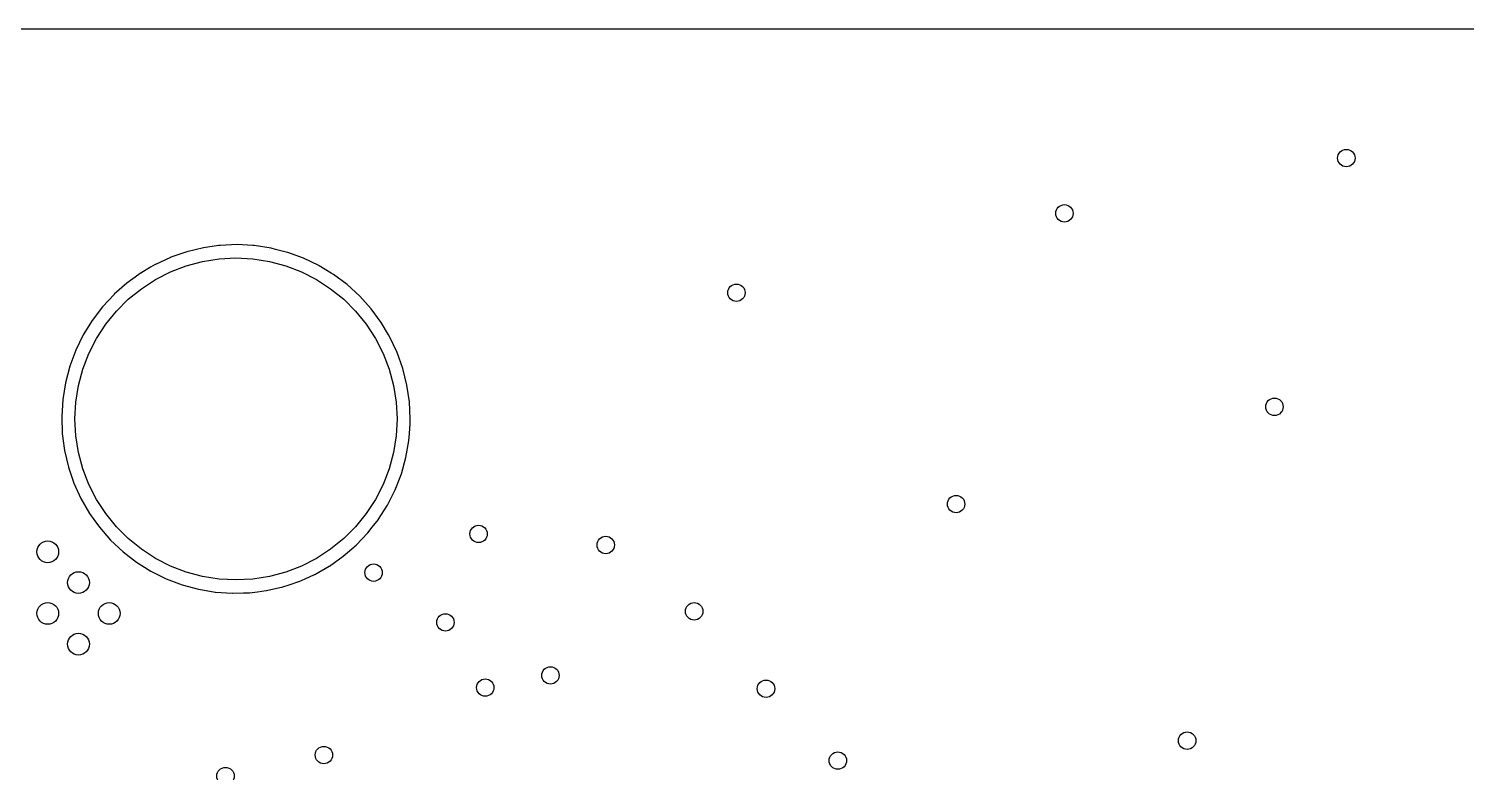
# Model space of a CAD drawing. Extents: x 4.14 to 7.68, y -5.31 to -1.77.
# Drawn here: x 5.718 to 7.018, y -2.446 to -1.773 of the extents above; entities that cross this region are included whole.
import ezdxf

# ---------------------------------------------------------------- set-up
doc = ezdxf.new("R2010")
doc.units = 0
doc.header["$MEASUREMENT"] = 0
doc.layers.add('BLACK', color=7, linetype='CONTINUOUS')

msp = doc.modelspace()

# ---------------------------------------------------------------- linework, layer by layer
at = {"layer": 'BLACK', "linetype": 'CONTINUOUS'}
for p, q in [((4.14018, -1.77301), (7.67085, -1.77301)), ((5.86099, -1.97471), (5.84644, -1.97978)), ((5.87596, -1.97109), (5.86099, -1.97471)), ((5.88974, -1.96915), (5.87596, -1.97109)), ((5.8911, -1.96896), (5.88974, -1.96915)), ((5.89122, -1.96894), (5.8911, -1.96896)), ((5.8911, -1.96896), (5.8911, -1.96896)), ((5.89641, -1.96873), (5.89122, -1.96894)), ((5.90649, -1.9683), (5.89641, -1.96873)), ((5.90661, -1.9683), (5.90649, -1.9683)), ((5.90649, -1.9683), (5.90649, -1.9683)), ((5.92067, -1.96908), (5.90661, -1.9683)), ((5.92187, -1.96915), (5.92067, -1.96908)), ((5.92199, -1.96916), (5.92187, -1.96915)), ((5.92187, -1.96915), (5.92187, -1.96915)), ((5.93722, -1.97152), (5.92199, -1.96916)), ((5.93734, -1.97155), (5.93722, -1.97152)), ((5.94123, -1.97255), (5.93734, -1.97155)), ((5.93734, -1.97155), (5.93734, -1.97155)), ((5.95214, -1.97535), (5.94123, -1.97255)), ((5.95226, -1.97539), (5.95214, -1.97535)), ((5.96651, -1.98057), (5.95226, -1.97539)), ((5.95226, -1.97539), (5.95226, -1.97539)), ((5.82818, -1.98875), (5.81927, -1.99397)), ((5.83245, -1.98624), (5.82818, -1.98875)), ((5.83256, -1.98619), (5.83245, -1.98624)), ((5.84633, -1.97983), (5.83256, -1.98619)), ((5.83256, -1.98619), (5.83256, -1.98619)), ((5.84626, -1.99291), (5.8605, -1.98744)), ((5.84644, -1.97978), (5.84633, -1.97983)), ((5.8605, -1.98744), (5.87523, -1.9835)), ((5.87523, -1.9835), (5.89029, -1.98111)), ((5.89029, -1.98111), (5.90551, -1.98031)), ((5.90551, -1.98031), (5.92074, -1.98111)), ((5.92074, -1.98111), (5.9358, -1.9835)), ((5.9358, -1.9835), (5.95053, -1.98744)), ((5.95053, -1.98744), (5.96476, -1.99291)), ((5.96662, -1.98062), (5.96651, -1.98057)), ((5.96651, -1.98057), (5.96651, -1.98057)), ((5.98051, -1.98727), (5.96662, -1.98062)), ((5.98062, -1.98733), (5.98051, -1.98727)), ((5.98062, -1.98734), (5.98062, -1.98733)), ((5.99158, -1.99397), (5.98062, -1.98734)), ((5.81758, -1.99519), (5.8068, -2.00302)), ((5.81917, -1.99403), (5.81758, -1.99519)), ((5.81927, -1.99397), (5.81917, -1.99403)), ((5.81927, -1.99397), (5.81927, -1.99397)), ((5.81989, -2.00814), (5.83268, -1.99983)), ((5.83268, -1.99983), (5.84626, -1.99291)), ((5.96476, -1.99291), (5.97835, -1.99983)), ((5.97835, -1.99983), (5.99113, -2.00814)), ((5.99369, -1.99525), (5.99158, -1.99397)), ((6.00603, -2.00448), (5.99369, -1.99525)), ((5.79518, -2.01332), (5.78471, -2.02462)), ((5.79527, -2.01324), (5.79518, -2.01332)), ((5.80661, -2.00317), (5.79527, -2.01324)), ((5.8067, -2.00309), (5.80661, -2.00317)), ((5.80661, -2.00317), (5.80661, -2.00317)), ((5.8068, -2.00302), (5.8067, -2.00309)), ((5.8068, -2.00302), (5.8068, -2.00302)), ((5.80804, -2.01773), (5.81989, -2.00814)), ((5.99113, -2.00814), (6.00298, -2.01773)), ((6.0174, -2.01487), (6.00603, -2.00448)), ((6.02771, -2.02632), (6.0174, -2.01487)), ((5.78471, -2.02462), (5.7754, -2.03689)), ((5.78766, -2.04036), (5.79726, -2.02851)), ((5.79726, -2.02851), (5.80804, -2.01773)), ((6.00298, -2.01773), (6.01377, -2.02851)), ((6.01377, -2.02851), (6.02336, -2.04036)), ((6.03686, -2.03872), (6.02771, -2.02632)), ((5.7754, -2.03689), (5.76733, -2.05002)), ((5.77936, -2.05315), (5.78766, -2.04036)), ((6.02336, -2.04036), (6.03167, -2.05315)), ((6.03692, -2.03882), (6.03686, -2.03872)), ((6.04359, -2.05002), (6.03692, -2.03882)), ((5.76733, -2.05002), (5.76057, -2.06386)), ((5.77244, -2.06674), (5.77936, -2.05315)), ((6.03167, -2.05315), (6.03859, -2.06674)), ((6.04474, -2.05195), (6.04359, -2.05002)), ((6.0513, -2.06589), (6.04474, -2.05195)), ((5.76057, -2.06386), (5.7552, -2.0783)), ((5.76697, -2.08097), (5.77244, -2.06674)), ((6.03859, -2.06674), (6.04405, -2.08097)), ((6.05647, -2.08041), (6.0513, -2.06589)), ((5.7552, -2.0783), (5.75127, -2.0932)), ((6.0602, -2.09536), (6.05647, -2.08041)), ((5.75127, -2.0932), (5.7488, -2.10841)), ((5.76303, -2.0957), (5.76697, -2.08097)), ((6.04405, -2.08097), (6.048, -2.0957)), ((5.76064, -2.11076), (5.76303, -2.0957)), ((6.048, -2.0957), (6.05038, -2.11076)), ((6.06245, -2.1106), (6.0602, -2.09536)), ((5.7488, -2.10841), (5.74784, -2.12378)), ((5.75984, -2.12598), (5.76064, -2.11076)), ((6.05038, -2.11076), (6.05118, -2.12598)), ((6.0632, -2.12598), (6.06245, -2.1106)), ((5.74784, -2.12378), (5.74837, -2.13918)), ((5.76064, -2.14121), (5.75984, -2.12598)), ((6.05118, -2.12598), (6.05038, -2.14121)), ((6.06246, -2.13918), (6.06313, -2.13046)), ((6.06313, -2.13046), (6.06314, -2.13039)), ((6.06313, -2.13046), (6.06313, -2.13046)), ((6.06314, -2.13039), (6.0632, -2.12598)), ((5.74837, -2.13918), (5.75041, -2.15445)), ((5.76303, -2.15627), (5.76064, -2.14121)), ((6.05038, -2.14121), (6.048, -2.15627)), ((6.05928, -2.16092), (6.06196, -2.14575)), ((6.06196, -2.14575), (6.06246, -2.13918)), ((5.75041, -2.15445), (5.75393, -2.16945)), ((5.76697, -2.171), (5.76303, -2.15627)), ((6.048, -2.15627), (6.04405, -2.171)), ((5.75393, -2.16945), (5.75397, -2.16956)), ((5.75397, -2.16956), (5.75397, -2.16956)), ((5.75397, -2.16956), (5.75886, -2.18392)), ((5.77244, -2.18523), (5.76697, -2.171)), ((6.04405, -2.171), (6.03859, -2.18523)), ((6.05514, -2.17576), (6.05928, -2.16092)), ((5.75886, -2.18392), (5.75886, -2.18392)), ((5.75886, -2.18392), (5.7589, -2.18403)), ((5.7589, -2.18403), (5.76526, -2.19806)), ((6.04957, -2.19012), (6.05514, -2.17576)), ((5.77936, -2.19882), (5.77244, -2.18523)), ((6.03859, -2.18523), (6.03167, -2.19882)), ((6.04262, -2.20387), (6.04957, -2.19012)), ((5.76526, -2.19806), (5.77296, -2.21141)), ((5.78766, -2.21161), (5.77936, -2.19882)), ((6.03167, -2.19882), (6.02336, -2.21161)), ((6.03443, -2.21678), (6.04256, -2.20398)), ((6.04256, -2.20398), (6.04262, -2.20387)), ((6.04256, -2.20398), (6.04256, -2.20398)), ((5.77296, -2.21141), (5.77303, -2.2115)), ((5.77303, -2.2115), (5.77303, -2.2115)), ((5.77303, -2.2115), (5.77688, -2.21688)), ((5.77688, -2.21688), (5.78193, -2.22393)), ((5.79726, -2.22346), (5.78766, -2.21161)), ((5.80804, -2.23424), (5.79726, -2.22346)), ((6.01377, -2.22346), (6.00298, -2.23424)), ((6.02336, -2.21161), (6.01377, -2.22346)), ((6.02879, -2.22402), (6.03429, -2.21698)), ((6.03429, -2.21698), (6.03437, -2.21688)), ((6.03429, -2.21698), (6.03429, -2.21698)), ((6.03437, -2.21688), (6.03443, -2.21678)), ((6.03443, -2.21678), (6.03443, -2.21678)), ((5.78193, -2.22393), (5.79208, -2.23552)), ((5.79208, -2.23552), (5.80331, -2.24607)), ((5.81989, -2.24383), (5.80804, -2.23424)), ((6.00298, -2.23424), (5.99113, -2.24383)), ((6.01434, -2.24009), (6.0248, -2.22911)), ((6.0248, -2.22911), (6.02488, -2.22902)), ((6.02488, -2.22902), (6.02879, -2.22402)), ((5.80331, -2.24607), (5.81552, -2.25547)), ((5.83268, -2.25214), (5.81989, -2.24383)), ((5.99113, -2.24383), (5.97835, -2.25214)), ((6.0026, -2.25025), (6.01426, -2.24018)), ((6.01426, -2.24018), (6.01434, -2.24009)), ((6.01434, -2.24009), (6.01434, -2.24009)), ((5.81552, -2.25547), (5.81562, -2.25554)), ((5.81562, -2.25554), (5.81562, -2.25554)), ((5.81562, -2.25554), (5.8203, -2.25846)), ((5.8203, -2.25846), (5.82858, -2.26364)), ((5.84626, -2.25906), (5.83268, -2.25214)), ((5.8605, -2.26452), (5.84626, -2.25906)), ((5.96476, -2.25906), (5.95053, -2.26452)), ((5.97835, -2.25214), (5.96476, -2.25906)), ((5.97672, -2.26668), (5.9899, -2.25919)), ((5.9899, -2.25919), (5.99001, -2.25913)), ((5.9899, -2.25919), (5.9899, -2.25919)), ((5.99001, -2.25913), (6.0026, -2.25025)), ((5.82858, -2.26364), (5.84238, -2.27049)), ((5.84238, -2.27049), (5.85678, -2.27596)), ((5.87523, -2.26847), (5.8605, -2.26452)), ((5.89029, -2.27086), (5.87523, -2.26847)), ((5.90551, -2.27165), (5.89029, -2.27086)), ((5.92074, -2.27086), (5.90551, -2.27165)), ((5.9358, -2.26847), (5.92074, -2.27086)), ((5.95053, -2.26452), (5.9358, -2.26847)), ((5.95366, -2.27596), (5.96242, -2.27304)), ((5.96242, -2.27304), (5.96254, -2.273)), ((5.96242, -2.27304), (5.96242, -2.27304)), ((5.96254, -2.273), (5.96809, -2.27053)), ((5.96809, -2.27053), (5.9765, -2.26679)), ((5.9765, -2.26679), (5.97661, -2.26674)), ((5.9765, -2.26679), (5.9765, -2.26679)), ((5.97661, -2.26674), (5.97672, -2.26668)), ((5.85678, -2.27596), (5.87165, -2.28)), ((5.87165, -2.28), (5.87177, -2.28002)), ((5.87177, -2.28002), (5.87177, -2.28002)), ((5.87177, -2.28002), (5.88672, -2.28254)), ((5.88672, -2.28254), (5.88672, -2.28254)), ((5.88672, -2.28254), (5.88684, -2.28256)), ((5.88684, -2.28256), (5.88696, -2.28257)), ((5.88696, -2.28257), (5.88696, -2.28257)), ((5.88696, -2.28257), (5.90209, -2.28363)), ((5.90209, -2.28363), (5.90209, -2.28363)), ((5.90209, -2.28363), (5.90221, -2.28364)), ((5.90221, -2.28364), (5.91219, -2.28336)), ((5.91219, -2.28336), (5.91749, -2.28321)), ((5.91749, -2.28321), (5.91749, -2.28321)), ((5.91749, -2.28321), (5.91761, -2.28321)), ((5.91761, -2.28321), (5.91773, -2.28319)), ((5.91773, -2.28319), (5.92505, -2.28227)), ((5.91773, -2.28319), (5.91773, -2.28319)), ((5.92505, -2.28227), (5.93289, -2.28128)), ((5.93289, -2.28128), (5.93301, -2.28125)), ((5.93301, -2.28125), (5.9478, -2.27789)), ((5.93301, -2.28125), (5.93301, -2.28125)), ((5.9478, -2.27789), (5.94792, -2.27787)), ((5.9478, -2.27789), (5.9478, -2.27789)), ((5.94792, -2.27787), (5.95366, -2.27596))]:
    msp.add_line(p, q, dxfattribs=at)
at = {"layer": 'BLACK'}
for centre, radius in [((6.91, -1.89), 0.00787), ((6.655, -1.94), 0.00787), ((6.35827, -2.01181), 0.00787), ((6.845, -2.115), 0.00787), ((6.557, -2.203), 0.00787), ((6.125, -2.23), 0.00787), ((5.73516, -2.24616), 0.00984), ((6.24, -2.24), 0.00787), ((6.03, -2.265), 0.00787), ((5.763, -2.274), 0.00984), ((5.73516, -2.30184), 0.00984), ((5.79084, -2.30184), 0.00984), ((6.32, -2.3), 0.00787), ((6.095, -2.31), 0.00787), ((5.763, -2.32968), 0.00984), ((6.19, -2.358), 0.00787), ((6.131, -2.369), 0.00787), ((6.385, -2.37), 0.00787), ((6.766, -2.417), 0.00787), ((5.985, -2.43), 0.00787), ((6.45, -2.435), 0.00787), ((5.896, -2.449), 0.00787)]:
    msp.add_circle(centre, radius, dxfattribs=at)

doc.saveas('drawing.dxf')
